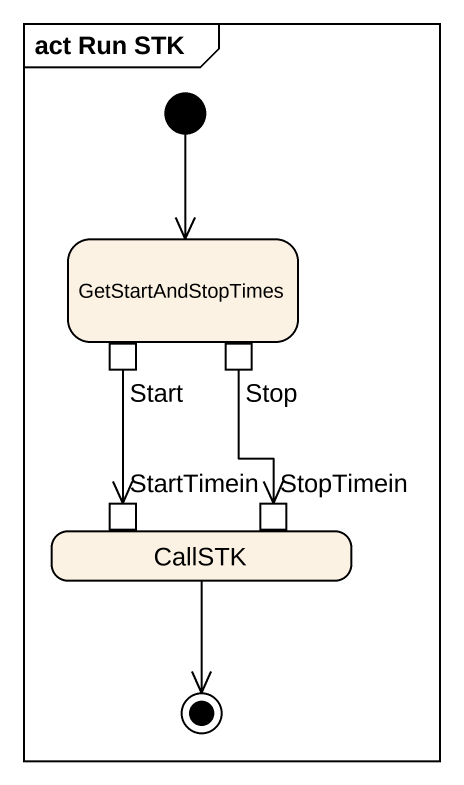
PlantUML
@startuml
mainframe act Run STK
hide empty description
state GetStartAndStopTimes {
  state "Start" as Start_ <<outputPin>>
  state "Stop" as Stop_ <<outputPin>>
}
state CallSTK {
  state StartTimein <<inputPin>>
  state StopTimein <<inputPin>>
}
[*] --> GetStartAndStopTimes
Start_ --> StartTimein
Stop_ --> StopTimein
CallSTK --> [*]
@enduml
